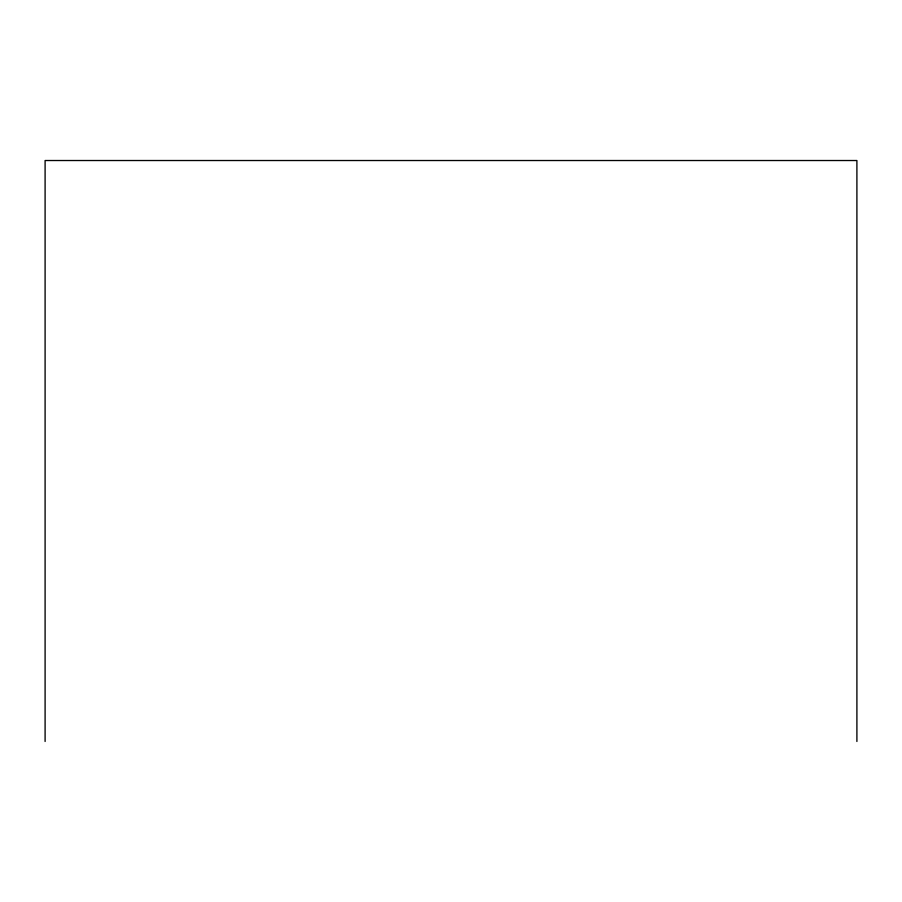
<?xml version="1.0" encoding="UTF-8"?>
<svg xmlns="http://www.w3.org/2000/svg" width="902" height="902" viewBox="0 0 902 902"><rect width="100%" height="100%" fill="white"/><g stroke="black" fill="none" stroke-linecap="round" stroke-linejoin="round"><path stroke-width="1.35" d="M856.9 741.478L856.9 160.522L45.1 160.522L45.1 741.478"/></g></svg>
